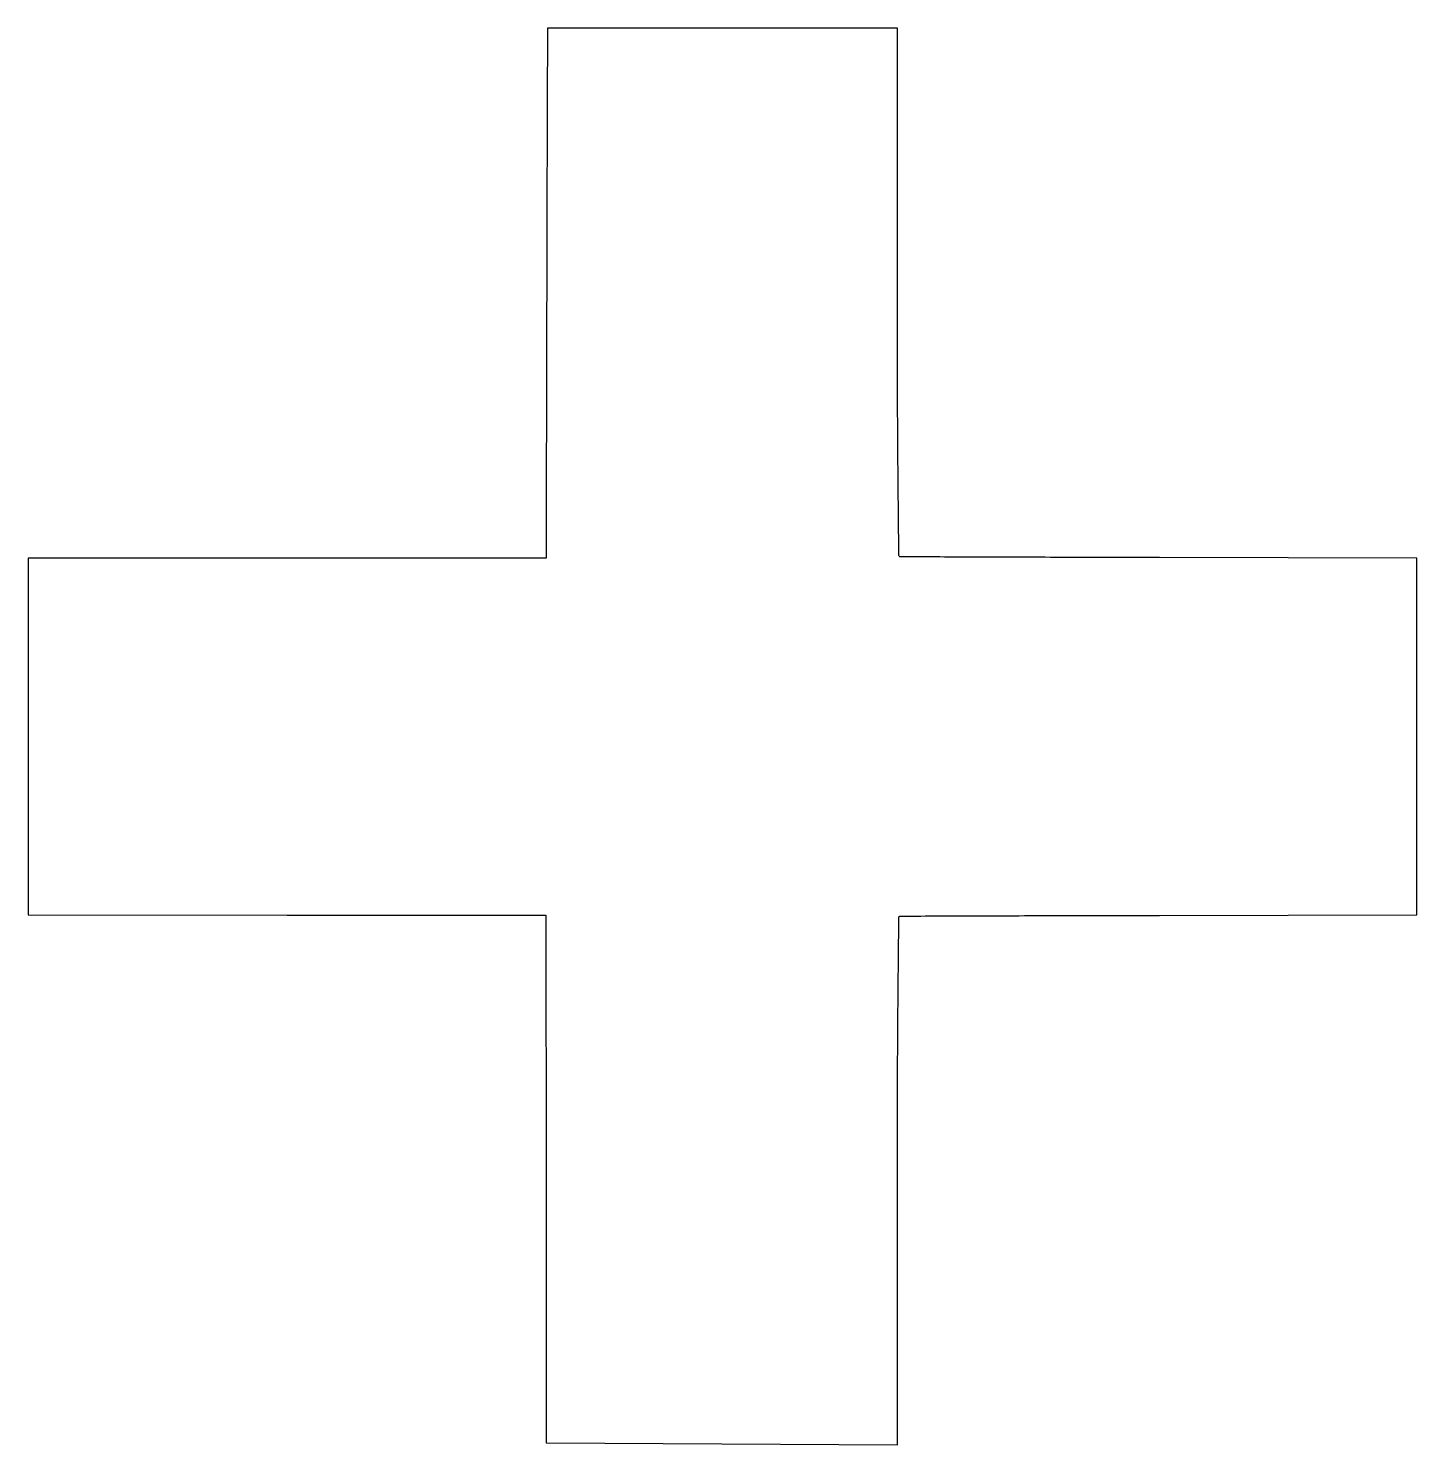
# Model space of a CAD drawing. Extents: x 0 to 398, y 0 to 405.
import ezdxf

# ---------------------------------------------------------------- set-up
doc = ezdxf.new("R2010")
doc.units = 0

msp = doc.modelspace()

# ---------------------------------------------------------------- linework, layer by layer
msp.add_lwpolyline([(148.919905, 395.25, 0.001272), (148.882736, 388.695273, 0.000076), (148.824102, 368.976562, 0.000115), (148.763241, 345.491111, 0.000085), (148.706242, 319.5), (148.572675, 253.5), (74.536337, 253.5), (0.5, 253.5), (0.5, 202.500093), (0.5, 151.500186), (74.5, 151.434591), (148.5, 151.368995), (148.533647, 75.934497), (148.567294, 0.5), (198.783647, 0.240751), (249, -0.018498), (249, 75.490751, -0.000931), (249.053904, 104.45163, -0.001549), (249.220313, 128.848539, -0.000098), (249.441859, 150.751696, -0.372956), (249.75, 151.100019, -0.0323), (250.362476, 151.14173, -0.000013), (271.870312, 151.214714, -0.000206), (295.765147, 151.285317, -0.000125), (324, 151.350019), (397.5, 151.5), (397.5, 202.5), (397.5, 253.5), (324, 253.649981, -0.000125), (295.765147, 253.714683, -0.000206), (271.870312, 253.785286, -0.000013), (250.362476, 253.85827, -0.0323), (249.75, 253.899981, -0.372956), (249.441859, 254.248304, -0.000098), (249.220313, 276.148745, -0.001549), (249.053904, 300.542668, -0.000931), (249, 329.5), (249, 405), (199, 405), (149, 405)], format="xyb", close=True)

doc.saveas('drawing.dxf')
